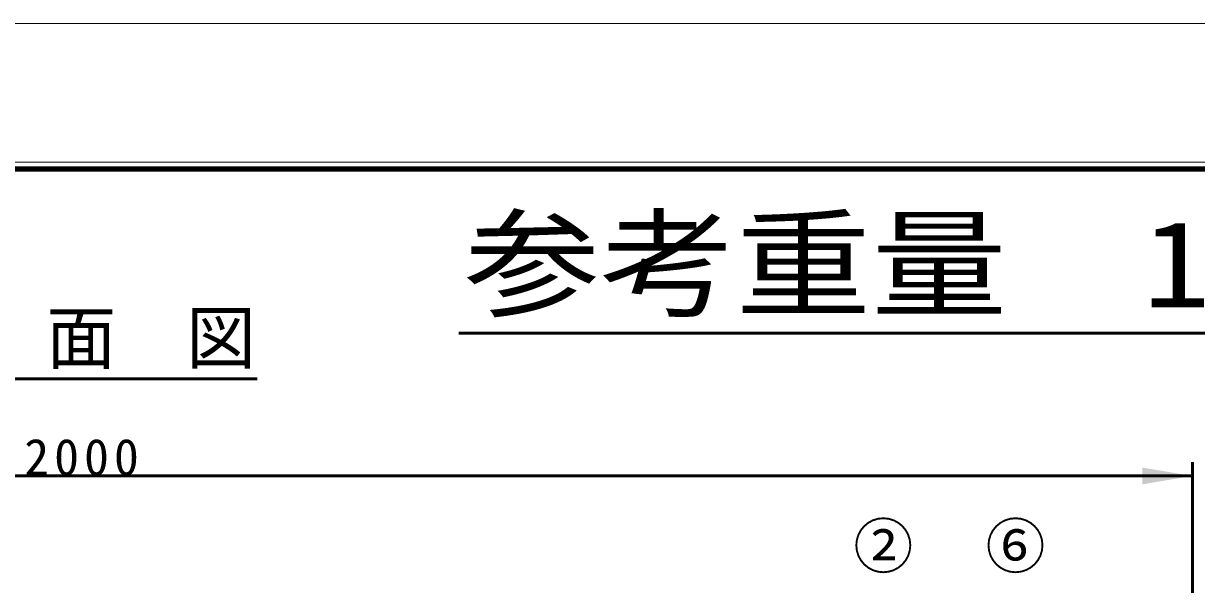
# Model space of a CAD drawing. Units: millimetres, scale not verified. Extents: x -2102 to 2102, y -1485 to 1485.
# Drawn here: x 831 to 1675, y 1081 to 1485 of the extents above; entities that cross this region are included whole.
import ezdxf
from ezdxf.enums import TextEntityAlignment as Align

# ---------------------------------------------------------------- set-up
doc = ezdxf.new("R2010")
doc.units = ezdxf.units.MM
doc.header["$LTSCALE"] = 5
doc.layers.add('0-0_V-nasSTD', color=7, linetype='Continuous', lineweight=35)
doc.layers.add('0-1_0', color=7, linetype='Continuous', lineweight=50)
doc.styles.add('ＭＳ ゴシック', font='')
doc.styles.get('ＭＳ ゴシック').set_extended_font_data('MS Gothic')

msp = doc.modelspace()

# ---------------------------------------------------------------- linework, layer by layer
at = {"layer": '0-0_V-nasSTD', "lineweight": 18}
for points in [[(-2102.5, -1485), (-2102.5, 1485), (2102.5, 1485), (2102.5, -1485)], [(-2002.5, -1385), (-2002.5, 1385), (2002.5, 1385), (2002.5, -1385)]]:
    msp.add_lwpolyline(points, close=True, dxfattribs=at)
at = {"layer": '0-0_V-nasSTD', "lineweight": 100}
msp.add_lwpolyline([(1997.5, -1380), (1997.5, 1380), (-1997.5, 1380)], dxfattribs=at)
at = {"layer": '0-0_V-nasSTD'}
msp.add_solid([(1636.475, 1153.142), (1636.475, 1165.142), (1672.475, 1159.142)], dxfattribs=at)
at = {"layer": '0-1_0'}
for p, q in [((1144.036, 1261.953), (1968.036, 1261.953)), ((746.072, 1229.142), (998.878, 1229.142)), ((1672.475, 1059.142), (1672.475, 1169.142)), ((72.475, 1159.142), (1672.475, 1159.142))]:
    msp.add_line(p, q, dxfattribs=at)

# ---------------------------------------------------------------- texts
at = {"layer": '0-0_V-nasSTD', "style": 'ＭＳ ゴシック', "width": 1.15}
msp.add_text('参考重量\u30001,117kg', height=62.32, dxfattribs=at).set_placement((1148.036, 1261.953), align=Align.BOTTOM_LEFT)
at = {"layer": '0-0_V-nasSTD', "style": 'ＭＳ ゴシック'}
for s, height, p in [('平\u3000面\u3000図', 36.95, (746.072, 1229.142)), ('②', 31.67, (1428.275, 1083.342)), ('⑥', 31.67, (1523.475, 1083.342))]:
    msp.add_text(s, height=height, dxfattribs=at).set_placement(p, align=Align.BOTTOM_LEFT)
at = {"layer": '0-0_V-nasSTD', "insert": (831.075, 1159.142), "char_height": 26.39, "attachment_point": 7, "style": 'ＭＳ ゴシック'}
msp.add_mtext('\\T1.2;2000', dxfattribs=at)

doc.saveas('drawing.dxf')
